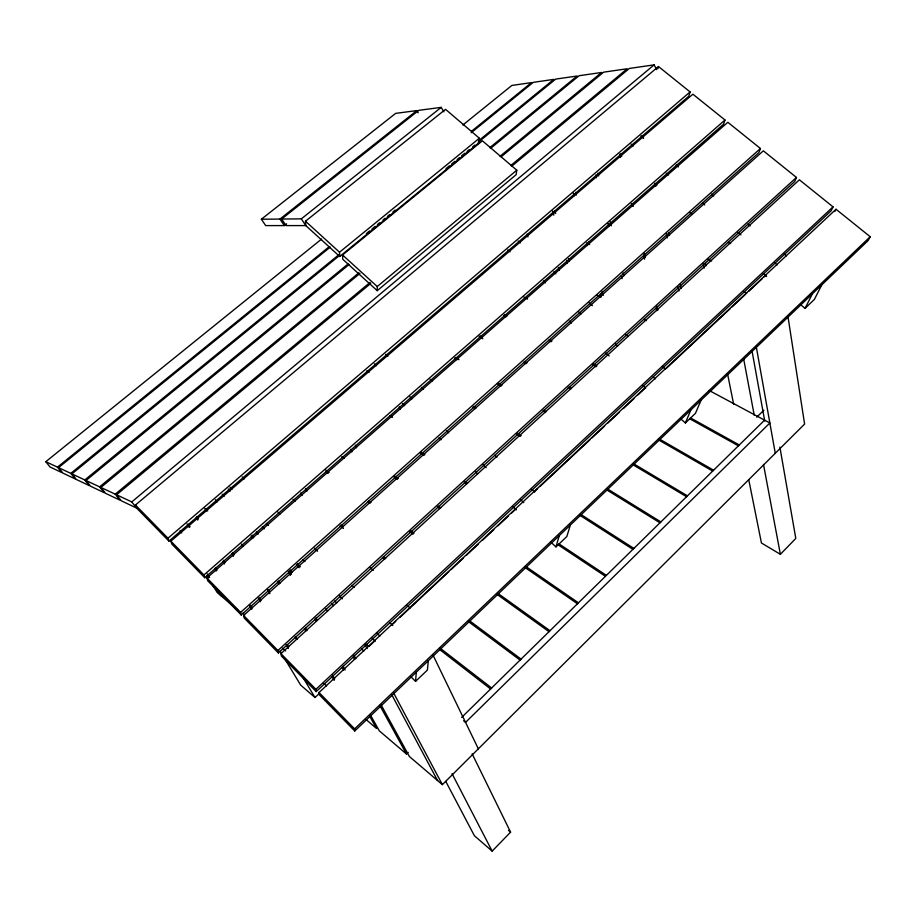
<?xml version="1.0" encoding="UTF-8"?>
<svg xmlns="http://www.w3.org/2000/svg" width="916" height="916" viewBox="0 0 916 916"><rect width="100%" height="100%" fill="white"/><g stroke="black" fill="none" stroke-linecap="round" stroke-linejoin="round"><path stroke-width="1.37" d="M377.232 290.681L377.243 286.548L342.561 254.98L482.377 140.801L516.784 170.193L516.143 174.693L377.232 290.681L342.721 259.228L342.561 254.98M410.505 676.363L415.555 681.389L416.299 672.195M479.366 138.236L478.908 142.839L339.71 256.48L305.807 225.588L301.318 218.867L281.636 219.039L286.055 225.588L305.807 225.588L305.475 221.214L445.554 109.347L479.366 138.236L339.527 252.221L339.71 256.48M428.345 660.688L427.383 670.065L415.555 681.389M657.917 68.711L658.478 66.525L690.092 91.932L688.832 96.214L168.933 541.104L136.576 508.036L131.767 501.911L116.55 494.789L370.751 283.445M550.745 542.043L555.978 546.909L559.275 535.62M570.347 525.051L566.855 536.49L555.978 546.909M724.991 119.996L723.583 124.198L204.76 577.721L171.819 544.058L170.857 541.161L692.897 94.199L724.991 119.996L203.947 574.962L204.76 577.721M760.44 148.495L758.883 152.617L241.229 614.991L207.692 580.721L206.89 577.973L727.842 122.297L760.44 148.495L240.587 612.392L241.229 614.991M681.103 419.185L685.397 422.963L690.847 409.933M701.061 400.178L695.45 413.334L685.397 422.963M796.451 177.441L794.733 181.483L278.372 652.948L244.217 618.048L243.587 615.46L763.349 150.831L796.451 177.441L277.903 650.509L278.372 652.948M833.033 206.856L831.144 210.794L316.203 691.614L281.418 656.062L280.96 653.635L799.393 179.811L833.033 206.856L315.917 689.336L316.203 691.614M835.071 211.23L836.022 209.26L870.2 236.729L868.139 240.576L354.744 730.991L319.306 694.775L319.031 692.519L836.022 209.26M800.676 304.707L805.072 308.36L812.343 293.887M821.789 284.865L814.381 299.44L805.072 308.36M445.737 781.337L474.408 835.747L492.155 851.136L510.59 832.14L472.141 753.845M748.819 480.007L761.436 542.993L780.375 554.306L795.798 538.425L779.882 447.1M381.216 705.08L409.36 756.49L442.371 784.646L804.603 424.074L787.863 315.871M461.63 717.434L764.585 420.158M370.247 714.698L379.316 730.842L406.498 754.04L408.215 752.38M756.731 417.192L763.887 410.196M354.744 730.991L354.629 728.884L870.2 236.729M375.079 640.65L368.885 646.433L365.793 643.937M391.59 625.216L395.712 621.357M399.845 617.498L448.84 571.698M450.924 569.741L463.473 558.016M466.61 555.085L478.106 544.333M482.285 540.429L493.781 529.677M497.96 525.761L508.414 515.994M511.552 513.063L515.731 509.159M534.543 491.571L537.681 488.64M539.776 486.682L589.938 439.772M592.034 437.825L604.571 426.1M607.709 423.169L619.205 412.418M623.395 408.513L633.838 398.735M638.028 394.83L645.345 387.983M666.241 368.45L730.006 308.841M732.09 306.883L745.681 294.185M748.784 291.288L762.135 278.796M764.184 276.872L766.245 274.96M285.162 659.486L300.666 685.099L314.99 697.523L319.1 693.687M168.933 541.104L167.96 538.207L690.092 91.932M131.767 501.911L654.116 64.864L656.715 69.685M116.55 494.789L121.256 500.777L136.576 508.036L135.453 505.002L658.478 66.525M377.243 286.548L516.784 170.193M359.965 273.437L100.852 487.449L115.244 494.171L370.133 282.38M510.762 165.533L627.22 68.757L603.633 72.169L501.086 156.865M511.609 166.346L629.349 68.448L654.116 64.864M349.133 264.495L85.989 480.499L99.615 486.865L358.877 272.842M500.102 156.258L601.594 72.467L579.095 75.719L490.644 148.323M339.802 255.278L71.906 473.904L84.822 479.95L348.137 263.911M489.751 147.716L577.16 76.005L555.668 79.108L478.175 142.346M366.366 233.591L369.686 230.889M371.907 229.08L375.228 226.367M377.438 224.557L379.659 222.76M382.98 220.046L385.189 218.237M387.399 216.428L389.621 214.619M392.941 211.917L395.151 210.108M446.069 168.555L449.401 165.842M451.611 164.033L454.931 161.319M457.141 159.521L459.363 157.712M461.572 155.903L464.893 153.19M467.103 151.38L469.324 149.583M472.645 146.869L474.854 145.06M330.287 247.091L58.521 467.641L70.795 473.377L338.897 254.694M478.484 140.835L553.814 79.383L533.272 82.348L471.156 132.763M321.653 239.007L45.8 461.698L57.468 467.149L329.451 246.507M471.557 131.24L531.509 82.612L511.849 85.451L462.912 124.965M301.318 218.867L441.191 107.378L443.894 111.821M418.188 112.737L416.86 110.584L395.643 113.378L261.358 219.233L265.686 225.599L284.361 225.588L286.594 223.813M261.358 219.233L279.952 219.061L416.86 110.584M281.636 219.039L418.784 110.332L441.191 107.378M728.163 242.477L730.659 243.61M707.953 259.217L711.675 260.968M743.323 291.586L746.723 293.2M597.118 295.158L600.907 297.116M643.937 319.329L646.467 320.634M709.064 390.434L769.864 422.986L465.557 722.38L463.588 720.8M523.849 297.047L527.582 299.051M504.476 314.703L506.983 316.089M549.44 339.653L551.947 341.038M593.156 363.904L596.911 365.976M690.584 417.948L739.292 444.97M503.651 315.436L506.147 316.822M548.604 340.409L551.1 341.794M592.308 364.683L596.053 366.766M689.714 418.784L738.422 445.84M479.973 335.886L482.446 337.317M524.479 361.476L526.952 362.896M568.973 387.056L571.447 388.476M659.211 438.936L713.587 470.194M479.137 336.63L482.835 338.76M523.62 362.244L526.093 363.663M568.115 387.846L570.576 389.266M659.554 440.481L712.694 471.076M455.321 357.503L459.008 359.702M498.304 383.117L501.991 385.315M543.749 410.196L546.211 411.662M633.414 463.633L687.458 495.842M454.462 358.248L456.912 359.713M497.445 383.896L501.121 386.094M542.879 411.009L545.329 412.475M632.521 464.492L686.553 496.735M430.096 379.316L432.535 380.816M473.824 406.326L476.263 407.826M517.563 433.348L521.204 435.604M607.445 488.892L660.894 521.914M472.954 407.116L475.381 408.616M516.67 434.161L520.311 436.417M606.529 489.762L659.967 522.818M581.042 514.563L633.872 548.421M580.114 515.456L632.933 549.348M390.101 415.75L392.495 417.307M421.28 452.298L424.841 454.668M465.179 481.495L467.561 483.075M558.932 543.829L606.392 575.385M420.375 453.122L423.925 455.481M464.263 482.343L466.633 483.923M557.981 544.734L605.442 576.324M394.785 476.068L398.311 478.507M438.34 506.136L440.699 507.75M525.463 566.248L578.443 602.808M393.857 476.892L397.395 479.331M437.413 506.983L439.76 508.609M524.513 567.164L577.469 603.77M341.828 456.66L344.13 458.275M325.661 469.965L329.142 472.461M368.667 500.777L370.991 502.449M410.517 530.765L414.009 533.261M497.697 593.236L550.012 630.712M325.901 471.603L328.226 473.274M367.728 501.613L370.053 503.285M409.567 531.635L413.059 534.131M496.724 594.163L549.028 631.685M340.97 525.04L343.26 526.757M383.415 556.642L385.705 558.348M469.45 620.682L521.078 659.108M340.019 525.899L343.454 528.463M382.453 557.523L384.743 559.229M468.465 621.632L520.07 660.092M293.063 499.277L295.33 500.983M369.984 567.668L373.385 570.256M407.025 605.453L410.162 607.846M439.588 647.727L491.64 687.996M439.703 649.57L490.621 689.004M640.891 136.037L643.101 137.858M676.191 165.075L678.401 166.895M711.48 194.112L713.69 195.932M747.88 224.065L750.09 225.874M784.279 254.007L786.489 255.827M631.124 144.133L633.322 145.953M666.264 173.181L668.462 174.99M702.515 203.123L704.713 204.944M737.655 232.172L740.952 234.885M775.005 263.029L777.192 264.839M619.514 154.209L621.712 156.029M654.642 183.395L656.841 185.215M689.782 212.581L691.981 214.401M763.349 273.689L766.635 276.426M508.495 830.365L510.59 832.14M237.736 610.045L217.264 592.583L212.707 585.301M282.414 648.173L285.643 650.921M323.428 683.164L326.588 685.855M366.068 719.541L376.556 728.495L369.549 716.037M518.193 241.045L520.345 242.912M553.688 271.938L555.84 273.804M589.183 302.83L592.412 305.635M625.765 334.649L627.907 336.527M662.337 366.48L665.566 369.285M507.83 249.908L509.983 251.786M543.36 280.972L545.512 282.849M578.889 312.035L581.042 313.925M615.483 344.038L617.647 345.927M653.165 376.991L655.318 378.869M569.409 321.092L571.561 322.982M605.923 353.164L609.151 355.992M642.437 385.235L645.665 388.063M305.475 221.214L339.527 252.221M385.762 354.366L387.857 356.313M421.417 387.342L423.524 389.277M494.835 455.218L496.93 457.164M531.543 489.167L534.692 492.075M374.415 363.812L376.499 365.747M409.921 396.811L412.017 398.758M446.481 430.795L448.565 432.73M483.03 464.767L486.167 467.675M520.631 499.712L523.757 502.621M366.927 370.579L369.011 372.526M402.433 403.704L404.529 405.651M438.993 437.802L441.077 439.749M475.553 471.9L477.637 473.847M513.155 506.972L516.28 509.891M242.271 476.904L244.297 478.919M277.857 512.055L279.895 514.059M314.463 548.215L317.509 551.226M352.087 585.37L354.114 587.374M389.712 622.525L392.758 625.536M229.985 487.152L232.011 489.167M266.43 523.357L268.457 525.372M302.887 559.562L304.913 561.577M339.344 595.766L342.378 598.789M376.808 632.979L379.842 635.99M297.368 563.741L300.402 566.752M334.741 600.942L336.767 602.957M372.114 638.154L375.148 641.166M135.453 505.002L167.96 538.207M170.857 541.161L203.947 574.962M206.89 577.973L240.587 612.392M243.587 615.46L277.903 650.509M280.96 653.635L315.917 689.336M319.031 692.519L354.629 728.884M641.704 136.118L643.616 138.19M228.29 488.972L230.191 491.068M262.32 526.757L264.22 528.853M296.372 564.577L299.234 567.725M331.603 603.484L333.504 605.579M222.233 494.159L224.122 496.254M256.308 532.001L258.209 534.108M290.418 569.889L292.33 571.996M325.695 608.865L327.607 610.972M361.831 648.986L363.744 651.104M58.521 467.641L62.861 473.08L75.204 478.931L70.795 473.377M57.468 467.149L61.796 472.576L50.048 467L45.8 461.698M71.906 473.904L76.326 479.469L89.333 485.629L84.822 479.95M85.989 480.499L90.512 486.19L104.218 492.694L99.615 486.865M100.852 487.449L105.466 493.289L119.95 500.147L115.244 494.171M279.952 219.061L284.361 225.588M206.638 575.603L208.161 578.03M180.154 530.49L181.666 532.906M207.245 573.84L209.581 577.561M217.103 589.606L220.893 595.675M188.547 524.341L190.047 526.769M215.443 568L216.943 570.428M243.084 612.884L244.583 615.312M187.047 523.815L189.28 527.444M214.653 568.573L216.142 570.989M196.264 517.597L197.742 520.036M222.954 561.554L224.443 563.993M249.656 605.51L251.877 609.174M279.998 650.944L281.475 653.383M196.883 516.521L198.36 518.948M223.412 560.283L224.889 562.71M250.686 605.258L252.163 607.686M303.23 677.897L314.99 697.523M206.226 508.563L207.68 511.014M232.492 552.646L233.958 555.096M259.503 597.942L260.968 600.392M287.235 644.463L288.7 646.914M204.76 508.403L206.226 510.865M231.897 553.848L233.362 556.31M258.301 598.068L260.499 601.755M286.17 644.75L288.38 648.436M267.701 589.996L269.865 593.694M295.17 636.86L296.624 639.334M215.432 499.701L216.874 502.163M241.446 544.104L242.889 546.577M268.182 589.744L269.625 592.217M295.639 636.62L297.082 639.082M251.133 535.986L252.553 538.459M277.399 581.66L278.819 584.122M304.375 628.559L305.795 631.032M332.061 676.695L334.191 680.393M252.221 535.196L253.652 537.669M278.533 581.019L279.952 583.503M305.543 628.09L306.963 630.563M332.565 675.161L334.695 678.87M288.3 571.595L290.395 575.328M314.909 618.907L316.318 621.403M342.229 667.478L343.637 669.962M289.399 570.645L291.483 574.366M315.883 617.831L317.28 620.315M343.065 666.264L345.16 669.997M353.175 656.875L354.538 659.371M379.831 705.457L406.498 754.04M353.759 654.929L355.82 658.684M365.072 644.795L367.087 648.562M391.922 695.072L437.573 780.558M393.605 692.931L442.371 784.646M300.769 492.934L302.062 495.43M305.578 488.732L306.871 491.228M452.069 773.711L492.155 851.136M433.096 655.272L478.347 748.83M350.691 449.309L351.881 451.84M355.374 445.222L356.564 447.764M399.239 406.887L400.338 409.463M527.101 234.198L527.937 236.935M558.371 267.483L559.172 270.22M552.646 211.058L553.814 215.157M566.66 260.236L567.439 262.961M554.901 210.783L555.68 213.52M568.493 258.724L569.271 261.461M575.58 192.349L576.324 195.097M588.851 241.813L589.595 244.561M602.121 291.277L603.232 295.399M573.302 193.093L574.046 195.852M586.709 242.774L587.454 245.534M600.484 293.841L601.228 296.601M595.801 175.013L596.511 177.784M608.087 223.389L608.785 226.149M621.414 275.899L622.113 278.67M597.976 173.147L598.675 175.918M610.216 221.683L611.258 225.84M623.155 272.979L623.853 275.75M620.842 153.693L621.495 156.464M632.624 203.558L633.277 206.329M644.406 253.423L645.391 257.579M656.841 306.059L657.825 310.215M619.811 154.712L620.464 157.495M631.364 203.444L632.017 206.226M643.57 254.969L644.566 259.148M656.119 307.879L656.772 310.661M668.932 232.744L669.539 235.526M680.21 284.338L681.126 288.517M655.238 183.395L655.856 186.188M666.321 233.706L667.237 237.897M678.012 286.8L678.939 290.99M703.282 263.957L704.129 268.17M705.354 263.075L705.915 265.869M727.51 373.648L733.682 404.437M743.712 359.186L754.257 415.337M763.497 464.469L780.375 554.306M752.002 350.828L764.734 420.971M756.238 346.557L775.268 453.283"/></g></svg>
